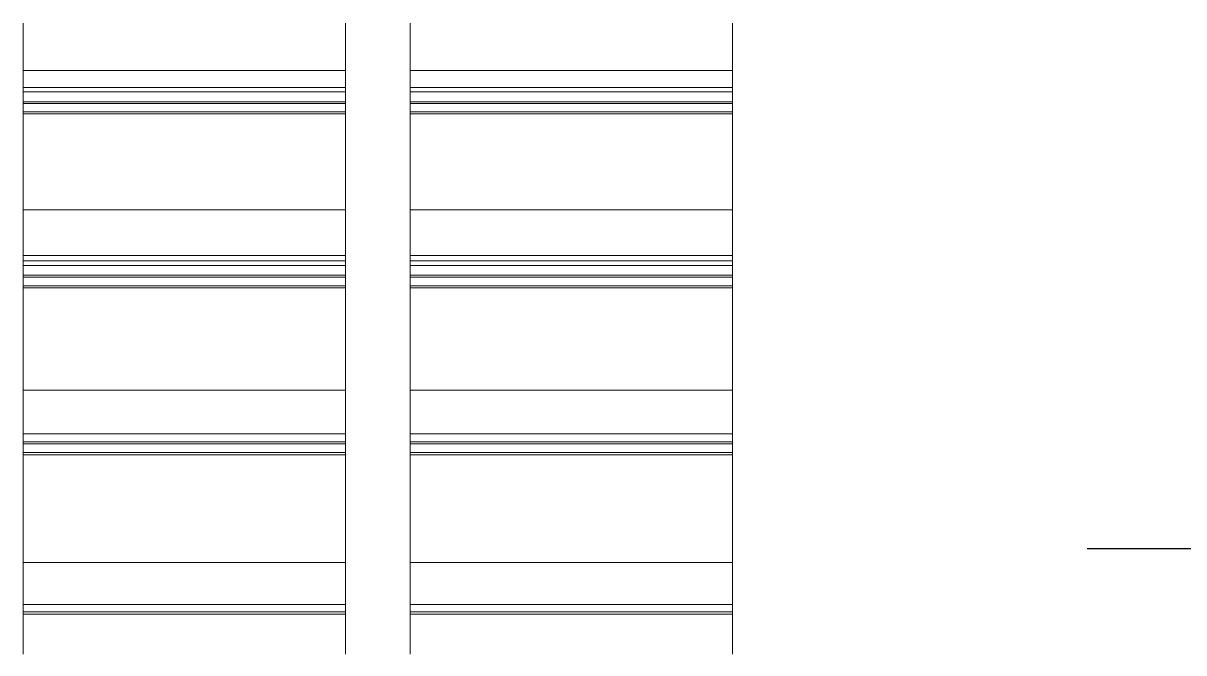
# Model space of a CAD drawing. Header units: millimetres. Extents: x 278858 to 279223, y 218711 to 219074.
# Drawn here: x 279158.13 to 279176.13, y 218892.72 to 218902.49 of the extents above; entities that cross this region are included whole.
import ezdxf

# ---------------------------------------------------------------- set-up
doc = ezdxf.new("R2010")
doc.units = ezdxf.units.MM
doc.header["$LTSCALE"] = 2
doc.linetypes.add('AM_ISO08W050', pattern=[18, 12, -1.5, 3, -1.5])
doc.linetypes.add('AM_ISO08W050x2', pattern=[9, 6, -0.75, 1.5, -0.75])
doc.layers.add('AM_7', color=1, linetype='AM_ISO08W050', lineweight=25)
doc.layers.add('AM_9', color=251, linetype='Continuous', lineweight=15)

msp = doc.modelspace()

# ---------------------------------------------------------------- linework, layer by layer
at = {"layer": 'AM_7', "linetype": 'AM_ISO08W050x2'}
msp.add_line((279191.131, 218894.328), (279173.131, 218894.328), dxfattribs=at)
at = {"layer": 'AM_9'}
for p, q in [((279158.131, 218902.486), (279158.131, 218901.752)), ((279163.131, 218901.752), (279163.131, 218902.486)), ((279164.131, 218902.486), (279164.131, 218901.752)), ((279169.131, 218901.752), (279169.131, 218902.486)), ((279158.131, 218901.752), (279158.131, 218901.487)), ((279158.131, 218901.752), (279163.131, 218901.752)), ((279163.131, 218901.487), (279163.131, 218901.752)), ((279164.131, 218901.752), (279164.131, 218901.487)), ((279164.131, 218901.752), (279169.131, 218901.752)), ((279169.131, 218901.487), (279169.131, 218901.752)), ((279158.131, 218901.419), (279158.131, 218901.487)), ((279158.131, 218901.487), (279163.131, 218901.487)), ((279163.131, 218901.487), (279163.131, 218901.419)), ((279164.131, 218901.419), (279164.131, 218901.487)), ((279164.131, 218901.487), (279169.131, 218901.487)), ((279169.131, 218901.487), (279169.131, 218901.419)), ((279158.131, 218901.268), (279158.131, 218901.419)), ((279158.131, 218901.419), (279163.131, 218901.419)), ((279158.131, 218901.239), (279158.131, 218901.268)), ((279158.131, 218901.268), (279163.131, 218901.268)), ((279163.131, 218901.419), (279163.131, 218901.268)), ((279163.131, 218901.268), (279163.131, 218901.239)), ((279164.131, 218901.268), (279164.131, 218901.419)), ((279164.131, 218901.419), (279169.131, 218901.419)), ((279164.131, 218901.239), (279164.131, 218901.268)), ((279164.131, 218901.268), (279169.131, 218901.268)), ((279169.131, 218901.419), (279169.131, 218901.268)), ((279169.131, 218901.268), (279169.131, 218901.239)), ((279158.131, 218901.112), (279158.131, 218901.239)), ((279158.131, 218901.239), (279163.131, 218901.239)), ((279158.131, 218901.081), (279158.131, 218901.112)), ((279158.131, 218901.112), (279163.131, 218901.112)), ((279158.131, 218901.051), (279158.131, 218901.081)), ((279158.131, 218901.081), (279163.131, 218901.081)), ((279163.131, 218901.239), (279163.131, 218901.112)), ((279163.131, 218901.112), (279163.131, 218901.081)), ((279163.131, 218901.081), (279163.131, 218901.051)), ((279164.131, 218901.112), (279164.131, 218901.239)), ((279164.131, 218901.239), (279169.131, 218901.239)), ((279164.131, 218901.081), (279164.131, 218901.112)), ((279164.131, 218901.112), (279169.131, 218901.112)), ((279164.131, 218901.051), (279164.131, 218901.081)), ((279164.131, 218901.081), (279169.131, 218901.081)), ((279169.131, 218901.239), (279169.131, 218901.112)), ((279169.131, 218901.112), (279169.131, 218901.081)), ((279169.131, 218901.081), (279169.131, 218901.051)), ((279158.131, 218901.022), (279158.131, 218901.051)), ((279158.131, 218900.991), (279158.131, 218901.022)), ((279158.131, 218900.961), (279158.131, 218900.991)), ((279158.131, 218900.93), (279158.131, 218900.961)), ((279158.131, 218900.898), (279158.131, 218900.93)), ((279158.131, 218900.866), (279158.131, 218900.898)), ((279163.131, 218901.051), (279163.131, 218901.022)), ((279163.131, 218901.022), (279163.131, 218900.991)), ((279163.131, 218900.991), (279163.131, 218900.961)), ((279163.131, 218900.961), (279163.131, 218900.93)), ((279163.131, 218900.93), (279163.131, 218900.898)), ((279163.131, 218900.898), (279163.131, 218900.866)), ((279164.131, 218901.022), (279164.131, 218901.051)), ((279164.131, 218900.991), (279164.131, 218901.022)), ((279164.131, 218900.961), (279164.131, 218900.991)), ((279164.131, 218900.93), (279164.131, 218900.961)), ((279164.131, 218900.898), (279164.131, 218900.93)), ((279164.131, 218900.866), (279164.131, 218900.898)), ((279169.131, 218901.051), (279169.131, 218901.022)), ((279169.131, 218901.022), (279169.131, 218900.991)), ((279169.131, 218900.991), (279169.131, 218900.961)), ((279169.131, 218900.961), (279169.131, 218900.93)), ((279169.131, 218900.93), (279169.131, 218900.898)), ((279169.131, 218900.898), (279169.131, 218900.866)), ((279158.131, 218900.834), (279158.131, 218900.866)), ((279158.131, 218900.801), (279158.131, 218900.834)), ((279158.131, 218900.767), (279158.131, 218900.801)), ((279158.131, 218900.733), (279158.131, 218900.767)), ((279158.131, 218900.699), (279158.131, 218900.733)), ((279163.131, 218900.866), (279163.131, 218900.834)), ((279163.131, 218900.834), (279163.131, 218900.801)), ((279163.131, 218900.801), (279163.131, 218900.767)), ((279163.131, 218900.767), (279163.131, 218900.733)), ((279163.131, 218900.733), (279163.131, 218900.699)), ((279164.131, 218900.834), (279164.131, 218900.866)), ((279164.131, 218900.801), (279164.131, 218900.834)), ((279164.131, 218900.767), (279164.131, 218900.801)), ((279164.131, 218900.733), (279164.131, 218900.767)), ((279164.131, 218900.699), (279164.131, 218900.733)), ((279169.131, 218900.866), (279169.131, 218900.834)), ((279169.131, 218900.834), (279169.131, 218900.801)), ((279169.131, 218900.801), (279169.131, 218900.767)), ((279169.131, 218900.767), (279169.131, 218900.733)), ((279169.131, 218900.733), (279169.131, 218900.699)), ((279158.131, 218900.664), (279158.131, 218900.699)), ((279158.131, 218900.629), (279158.131, 218900.664)), ((279158.131, 218900.593), (279158.131, 218900.629)), ((279158.131, 218900.557), (279158.131, 218900.593)), ((279158.131, 218900.52), (279158.131, 218900.557)), ((279158.131, 218900.483), (279158.131, 218900.52)), ((279163.131, 218900.699), (279163.131, 218900.664)), ((279163.131, 218900.664), (279163.131, 218900.629)), ((279163.131, 218900.629), (279163.131, 218900.593)), ((279163.131, 218900.593), (279163.131, 218900.557)), ((279163.131, 218900.557), (279163.131, 218900.52)), ((279163.131, 218900.52), (279163.131, 218900.483)), ((279164.131, 218900.664), (279164.131, 218900.699)), ((279164.131, 218900.629), (279164.131, 218900.664)), ((279164.131, 218900.593), (279164.131, 218900.629)), ((279164.131, 218900.557), (279164.131, 218900.593)), ((279164.131, 218900.52), (279164.131, 218900.557)), ((279164.131, 218900.483), (279164.131, 218900.52)), ((279169.131, 218900.699), (279169.131, 218900.664)), ((279169.131, 218900.664), (279169.131, 218900.629)), ((279169.131, 218900.629), (279169.131, 218900.593)), ((279169.131, 218900.593), (279169.131, 218900.557)), ((279169.131, 218900.557), (279169.131, 218900.52)), ((279169.131, 218900.52), (279169.131, 218900.483)), ((279158.131, 218900.445), (279158.131, 218900.483)), ((279158.131, 218900.407), (279158.131, 218900.445)), ((279158.131, 218900.369), (279158.131, 218900.407)), ((279158.131, 218900.329), (279158.131, 218900.369)), ((279163.131, 218900.483), (279163.131, 218900.445)), ((279163.131, 218900.445), (279163.131, 218900.407)), ((279163.131, 218900.407), (279163.131, 218900.369)), ((279163.131, 218900.369), (279163.131, 218900.329)), ((279164.131, 218900.445), (279164.131, 218900.483)), ((279164.131, 218900.407), (279164.131, 218900.445)), ((279164.131, 218900.369), (279164.131, 218900.407)), ((279164.131, 218900.329), (279164.131, 218900.369)), ((279169.131, 218900.483), (279169.131, 218900.445)), ((279169.131, 218900.445), (279169.131, 218900.407)), ((279169.131, 218900.407), (279169.131, 218900.369)), ((279169.131, 218900.369), (279169.131, 218900.329)), ((279158.131, 218900.29), (279158.131, 218900.329)), ((279158.131, 218900.25), (279158.131, 218900.29)), ((279158.131, 218900.209), (279158.131, 218900.25)), ((279158.131, 218900.168), (279158.131, 218900.209)), ((279158.131, 218900.126), (279158.131, 218900.168)), ((279163.131, 218900.329), (279163.131, 218900.29)), ((279163.131, 218900.29), (279163.131, 218900.25)), ((279163.131, 218900.25), (279163.131, 218900.209)), ((279163.131, 218900.209), (279163.131, 218900.168)), ((279163.131, 218900.168), (279163.131, 218900.126)), ((279164.131, 218900.29), (279164.131, 218900.329)), ((279164.131, 218900.25), (279164.131, 218900.29)), ((279164.131, 218900.209), (279164.131, 218900.25)), ((279164.131, 218900.168), (279164.131, 218900.209)), ((279164.131, 218900.126), (279164.131, 218900.168)), ((279169.131, 218900.329), (279169.131, 218900.29)), ((279169.131, 218900.29), (279169.131, 218900.25)), ((279169.131, 218900.25), (279169.131, 218900.209)), ((279169.131, 218900.209), (279169.131, 218900.168)), ((279169.131, 218900.168), (279169.131, 218900.126)), ((279158.131, 218900.084), (279158.131, 218900.126)), ((279158.131, 218900.042), (279158.131, 218900.084)), ((279158.131, 218899.999), (279158.131, 218900.042)), ((279158.131, 218899.955), (279158.131, 218899.999)), ((279163.131, 218900.126), (279163.131, 218900.084)), ((279163.131, 218900.084), (279163.131, 218900.042)), ((279163.131, 218900.042), (279163.131, 218899.999)), ((279163.131, 218899.999), (279163.131, 218899.955)), ((279164.131, 218900.084), (279164.131, 218900.126)), ((279164.131, 218900.042), (279164.131, 218900.084)), ((279164.131, 218899.999), (279164.131, 218900.042)), ((279164.131, 218899.955), (279164.131, 218899.999)), ((279169.131, 218900.126), (279169.131, 218900.084)), ((279169.131, 218900.084), (279169.131, 218900.042)), ((279169.131, 218900.042), (279169.131, 218899.999)), ((279169.131, 218899.999), (279169.131, 218899.955)), ((279158.131, 218899.911), (279158.131, 218899.955)), ((279158.131, 218899.866), (279158.131, 218899.911)), ((279158.131, 218899.821), (279158.131, 218899.866)), ((279158.131, 218899.776), (279158.131, 218899.821)), ((279163.131, 218899.955), (279163.131, 218899.911)), ((279163.131, 218899.911), (279163.131, 218899.866)), ((279163.131, 218899.866), (279163.131, 218899.821)), ((279163.131, 218899.821), (279163.131, 218899.776)), ((279164.131, 218899.911), (279164.131, 218899.955)), ((279164.131, 218899.866), (279164.131, 218899.911)), ((279164.131, 218899.821), (279164.131, 218899.866)), ((279164.131, 218899.776), (279164.131, 218899.821)), ((279169.131, 218899.955), (279169.131, 218899.911)), ((279169.131, 218899.911), (279169.131, 218899.866)), ((279169.131, 218899.866), (279169.131, 218899.821)), ((279169.131, 218899.821), (279169.131, 218899.776)), ((279158.131, 218899.73), (279158.131, 218899.776)), ((279158.131, 218899.683), (279158.131, 218899.73)), ((279158.131, 218899.636), (279158.131, 218899.683)), ((279158.131, 218899.588), (279158.131, 218899.636)), ((279163.131, 218899.776), (279163.131, 218899.73)), ((279163.131, 218899.73), (279163.131, 218899.683)), ((279163.131, 218899.683), (279163.131, 218899.636)), ((279163.131, 218899.636), (279163.131, 218899.588)), ((279164.131, 218899.73), (279164.131, 218899.776)), ((279164.131, 218899.683), (279164.131, 218899.73)), ((279164.131, 218899.636), (279164.131, 218899.683)), ((279164.131, 218899.588), (279164.131, 218899.636)), ((279169.131, 218899.776), (279169.131, 218899.73)), ((279169.131, 218899.73), (279169.131, 218899.683)), ((279169.131, 218899.683), (279169.131, 218899.636)), ((279169.131, 218899.636), (279169.131, 218899.588)), ((279158.131, 218899.588), (279158.131, 218898.879)), ((279158.131, 218899.588), (279163.131, 218899.588)), ((279163.131, 218898.879), (279163.131, 218899.588)), ((279164.131, 218899.588), (279164.131, 218898.879)), ((279164.131, 218899.588), (279169.131, 218899.588)), ((279169.131, 218898.879), (279169.131, 218899.588)), ((279158.131, 218898.879), (279158.131, 218898.797)), ((279158.131, 218898.879), (279163.131, 218898.879)), ((279158.131, 218898.728), (279158.131, 218898.797)), ((279158.131, 218898.797), (279163.131, 218898.797)), ((279158.131, 218898.575), (279158.131, 218898.728)), ((279158.131, 218898.728), (279163.131, 218898.728)), ((279163.131, 218898.797), (279163.131, 218898.879)), ((279163.131, 218898.797), (279163.131, 218898.728)), ((279163.131, 218898.728), (279163.131, 218898.575)), ((279164.131, 218898.879), (279164.131, 218898.797)), ((279164.131, 218898.879), (279169.131, 218898.879)), ((279164.131, 218898.728), (279164.131, 218898.797)), ((279164.131, 218898.797), (279169.131, 218898.797)), ((279164.131, 218898.575), (279164.131, 218898.728)), ((279164.131, 218898.728), (279169.131, 218898.728)), ((279169.131, 218898.797), (279169.131, 218898.879)), ((279169.131, 218898.797), (279169.131, 218898.728)), ((279169.131, 218898.728), (279169.131, 218898.575)), ((279158.131, 218898.545), (279158.131, 218898.575)), ((279158.131, 218898.575), (279163.131, 218898.575)), ((279158.131, 218898.413), (279158.131, 218898.545)), ((279158.131, 218898.545), (279163.131, 218898.545)), ((279163.131, 218898.575), (279163.131, 218898.545)), ((279163.131, 218898.545), (279163.131, 218898.413)), ((279164.131, 218898.545), (279164.131, 218898.575)), ((279164.131, 218898.575), (279169.131, 218898.575)), ((279164.131, 218898.413), (279164.131, 218898.545)), ((279164.131, 218898.545), (279169.131, 218898.545)), ((279169.131, 218898.575), (279169.131, 218898.545)), ((279169.131, 218898.545), (279169.131, 218898.413)), ((279158.131, 218898.379), (279158.131, 218898.413)), ((279158.131, 218898.413), (279163.131, 218898.413)), ((279158.131, 218898.348), (279158.131, 218898.379)), ((279158.131, 218898.379), (279163.131, 218898.379)), ((279163.131, 218898.413), (279163.131, 218898.379)), ((279163.131, 218898.379), (279163.131, 218898.348)), ((279164.131, 218898.379), (279164.131, 218898.413)), ((279164.131, 218898.413), (279169.131, 218898.413)), ((279164.131, 218898.348), (279164.131, 218898.379)), ((279164.131, 218898.379), (279169.131, 218898.379)), ((279169.131, 218898.413), (279169.131, 218898.379)), ((279169.131, 218898.379), (279169.131, 218898.348)), ((279158.131, 218898.316), (279158.131, 218898.348)), ((279158.131, 218898.284), (279158.131, 218898.316)), ((279158.131, 218898.251), (279158.131, 218898.284)), ((279158.131, 218898.218), (279158.131, 218898.251)), ((279158.131, 218898.184), (279158.131, 218898.218)), ((279158.131, 218898.15), (279158.131, 218898.184)), ((279163.131, 218898.348), (279163.131, 218898.316)), ((279163.131, 218898.316), (279163.131, 218898.284)), ((279163.131, 218898.284), (279163.131, 218898.251)), ((279163.131, 218898.251), (279163.131, 218898.218)), ((279163.131, 218898.218), (279163.131, 218898.184)), ((279163.131, 218898.184), (279163.131, 218898.15)), ((279164.131, 218898.316), (279164.131, 218898.348)), ((279164.131, 218898.284), (279164.131, 218898.316)), ((279164.131, 218898.251), (279164.131, 218898.284)), ((279164.131, 218898.218), (279164.131, 218898.251)), ((279164.131, 218898.184), (279164.131, 218898.218)), ((279164.131, 218898.15), (279164.131, 218898.184)), ((279169.131, 218898.348), (279169.131, 218898.316)), ((279169.131, 218898.316), (279169.131, 218898.284)), ((279169.131, 218898.284), (279169.131, 218898.251)), ((279169.131, 218898.251), (279169.131, 218898.218)), ((279169.131, 218898.218), (279169.131, 218898.184)), ((279169.131, 218898.184), (279169.131, 218898.15)), ((279158.131, 218898.115), (279158.131, 218898.15)), ((279158.131, 218898.08), (279158.131, 218898.115)), ((279158.131, 218898.044), (279158.131, 218898.08)), ((279158.131, 218898.008), (279158.131, 218898.044)), ((279158.131, 218897.971), (279158.131, 218898.008)), ((279163.131, 218898.15), (279163.131, 218898.115)), ((279163.131, 218898.115), (279163.131, 218898.08)), ((279163.131, 218898.08), (279163.131, 218898.044)), ((279163.131, 218898.044), (279163.131, 218898.008)), ((279163.131, 218898.008), (279163.131, 218897.971)), ((279164.131, 218898.115), (279164.131, 218898.15)), ((279164.131, 218898.08), (279164.131, 218898.115)), ((279164.131, 218898.044), (279164.131, 218898.08)), ((279164.131, 218898.008), (279164.131, 218898.044)), ((279164.131, 218897.971), (279164.131, 218898.008)), ((279169.131, 218898.15), (279169.131, 218898.115)), ((279169.131, 218898.115), (279169.131, 218898.08)), ((279169.131, 218898.08), (279169.131, 218898.044)), ((279169.131, 218898.044), (279169.131, 218898.008)), ((279169.131, 218898.008), (279169.131, 218897.971)), ((279158.131, 218897.934), (279158.131, 218897.971)), ((279158.131, 218897.896), (279158.131, 218897.934)), ((279158.131, 218897.858), (279158.131, 218897.896)), ((279158.131, 218897.82), (279158.131, 218897.858)), ((279163.131, 218897.971), (279163.131, 218897.934)), ((279163.131, 218897.934), (279163.131, 218897.896)), ((279163.131, 218897.896), (279163.131, 218897.858)), ((279163.131, 218897.858), (279163.131, 218897.82)), ((279164.131, 218897.934), (279164.131, 218897.971)), ((279164.131, 218897.896), (279164.131, 218897.934)), ((279164.131, 218897.858), (279164.131, 218897.896)), ((279164.131, 218897.82), (279164.131, 218897.858)), ((279169.131, 218897.971), (279169.131, 218897.934)), ((279169.131, 218897.934), (279169.131, 218897.896)), ((279169.131, 218897.896), (279169.131, 218897.858)), ((279169.131, 218897.858), (279169.131, 218897.82)), ((279158.131, 218897.781), (279158.131, 218897.82)), ((279158.131, 218897.741), (279158.131, 218897.781)), ((279158.131, 218897.701), (279158.131, 218897.741)), ((279158.131, 218897.661), (279158.131, 218897.701)), ((279158.131, 218897.619), (279158.131, 218897.661)), ((279163.131, 218897.82), (279163.131, 218897.781)), ((279163.131, 218897.781), (279163.131, 218897.741)), ((279163.131, 218897.741), (279163.131, 218897.701)), ((279163.131, 218897.701), (279163.131, 218897.661)), ((279163.131, 218897.661), (279163.131, 218897.619)), ((279164.131, 218897.781), (279164.131, 218897.82)), ((279164.131, 218897.741), (279164.131, 218897.781)), ((279164.131, 218897.701), (279164.131, 218897.741)), ((279164.131, 218897.661), (279164.131, 218897.701)), ((279164.131, 218897.619), (279164.131, 218897.661)), ((279169.131, 218897.82), (279169.131, 218897.781)), ((279169.131, 218897.781), (279169.131, 218897.741)), ((279169.131, 218897.741), (279169.131, 218897.701)), ((279169.131, 218897.701), (279169.131, 218897.661)), ((279169.131, 218897.661), (279169.131, 218897.619)), ((279158.131, 218897.578), (279158.131, 218897.619)), ((279158.131, 218897.536), (279158.131, 218897.578)), ((279158.131, 218897.493), (279158.131, 218897.536)), ((279158.131, 218897.45), (279158.131, 218897.493)), ((279163.131, 218897.619), (279163.131, 218897.578)), ((279163.131, 218897.578), (279163.131, 218897.536)), ((279163.131, 218897.536), (279163.131, 218897.493)), ((279163.131, 218897.493), (279163.131, 218897.45)), ((279164.131, 218897.578), (279164.131, 218897.619)), ((279164.131, 218897.536), (279164.131, 218897.578)), ((279164.131, 218897.493), (279164.131, 218897.536)), ((279164.131, 218897.45), (279164.131, 218897.493)), ((279169.131, 218897.619), (279169.131, 218897.578)), ((279169.131, 218897.578), (279169.131, 218897.536)), ((279169.131, 218897.536), (279169.131, 218897.493)), ((279169.131, 218897.493), (279169.131, 218897.45)), ((279158.131, 218897.407), (279158.131, 218897.45)), ((279158.131, 218897.363), (279158.131, 218897.407)), ((279158.131, 218897.318), (279158.131, 218897.363)), ((279158.131, 218897.273), (279158.131, 218897.318)), ((279163.131, 218897.45), (279163.131, 218897.407)), ((279163.131, 218897.407), (279163.131, 218897.363)), ((279163.131, 218897.363), (279163.131, 218897.318)), ((279163.131, 218897.318), (279163.131, 218897.273)), ((279164.131, 218897.407), (279164.131, 218897.45)), ((279164.131, 218897.363), (279164.131, 218897.407)), ((279164.131, 218897.318), (279164.131, 218897.363)), ((279164.131, 218897.273), (279164.131, 218897.318)), ((279169.131, 218897.45), (279169.131, 218897.407)), ((279169.131, 218897.407), (279169.131, 218897.363)), ((279169.131, 218897.363), (279169.131, 218897.318)), ((279169.131, 218897.318), (279169.131, 218897.273)), ((279158.131, 218897.227), (279158.131, 218897.273)), ((279158.131, 218897.181), (279158.131, 218897.227)), ((279158.131, 218897.135), (279158.131, 218897.181)), ((279158.131, 218897.088), (279158.131, 218897.135)), ((279163.131, 218897.273), (279163.131, 218897.227)), ((279163.131, 218897.227), (279163.131, 218897.181)), ((279163.131, 218897.181), (279163.131, 218897.135)), ((279163.131, 218897.135), (279163.131, 218897.088)), ((279164.131, 218897.227), (279164.131, 218897.273)), ((279164.131, 218897.181), (279164.131, 218897.227)), ((279164.131, 218897.135), (279164.131, 218897.181)), ((279164.131, 218897.088), (279164.131, 218897.135)), ((279169.131, 218897.273), (279169.131, 218897.227)), ((279169.131, 218897.227), (279169.131, 218897.181)), ((279169.131, 218897.181), (279169.131, 218897.135)), ((279169.131, 218897.135), (279169.131, 218897.088)), ((279158.131, 218897.04), (279158.131, 218897.088)), ((279158.131, 218896.992), (279158.131, 218897.04)), ((279158.131, 218896.943), (279158.131, 218896.992)), ((279158.131, 218896.894), (279158.131, 218896.943)), ((279163.131, 218897.088), (279163.131, 218897.04)), ((279163.131, 218897.04), (279163.131, 218896.992)), ((279163.131, 218896.992), (279163.131, 218896.943)), ((279163.131, 218896.943), (279163.131, 218896.894)), ((279164.131, 218897.04), (279164.131, 218897.088)), ((279164.131, 218896.992), (279164.131, 218897.04)), ((279164.131, 218896.943), (279164.131, 218896.992)), ((279164.131, 218896.894), (279164.131, 218896.943)), ((279169.131, 218897.088), (279169.131, 218897.04)), ((279169.131, 218897.04), (279169.131, 218896.992)), ((279169.131, 218896.992), (279169.131, 218896.943)), ((279169.131, 218896.943), (279169.131, 218896.894)), ((279158.131, 218896.844), (279158.131, 218896.894)), ((279158.131, 218896.794), (279158.131, 218896.844)), ((279158.131, 218896.794), (279158.131, 218896.112)), ((279158.131, 218896.794), (279163.131, 218896.794)), ((279163.131, 218896.894), (279163.131, 218896.844)), ((279163.131, 218896.844), (279163.131, 218896.794)), ((279163.131, 218896.112), (279163.131, 218896.794)), ((279164.131, 218896.844), (279164.131, 218896.894)), ((279164.131, 218896.794), (279164.131, 218896.844)), ((279164.131, 218896.794), (279164.131, 218896.112)), ((279164.131, 218896.794), (279169.131, 218896.794)), ((279169.131, 218896.894), (279169.131, 218896.844)), ((279169.131, 218896.844), (279169.131, 218896.794)), ((279169.131, 218896.112), (279169.131, 218896.794)), ((279158.131, 218895.991), (279158.131, 218896.112)), ((279158.131, 218896.112), (279163.131, 218896.112)), ((279163.131, 218896.112), (279163.131, 218895.991)), ((279164.131, 218895.991), (279164.131, 218896.112)), ((279164.131, 218896.112), (279169.131, 218896.112)), ((279169.131, 218896.112), (279169.131, 218895.991)), ((279158.131, 218895.96), (279158.131, 218895.991)), ((279158.131, 218895.991), (279163.131, 218895.991)), ((279158.131, 218895.822), (279158.131, 218895.96)), ((279158.131, 218895.96), (279163.131, 218895.96)), ((279163.131, 218895.991), (279163.131, 218895.96)), ((279163.131, 218895.96), (279163.131, 218895.822)), ((279164.131, 218895.96), (279164.131, 218895.991)), ((279164.131, 218895.991), (279169.131, 218895.991)), ((279164.131, 218895.822), (279164.131, 218895.96)), ((279164.131, 218895.96), (279169.131, 218895.96)), ((279169.131, 218895.991), (279169.131, 218895.96)), ((279169.131, 218895.96), (279169.131, 218895.822)), ((279158.131, 218895.787), (279158.131, 218895.822)), ((279158.131, 218895.822), (279163.131, 218895.822)), ((279158.131, 218895.754), (279158.131, 218895.787)), ((279158.131, 218895.787), (279163.131, 218895.787)), ((279158.131, 218895.72), (279158.131, 218895.754)), ((279158.131, 218895.686), (279158.131, 218895.72)), ((279158.131, 218895.651), (279158.131, 218895.686)), ((279163.131, 218895.822), (279163.131, 218895.787)), ((279163.131, 218895.787), (279163.131, 218895.754)), ((279163.131, 218895.754), (279163.131, 218895.72)), ((279163.131, 218895.72), (279163.131, 218895.686)), ((279163.131, 218895.686), (279163.131, 218895.651)), ((279164.131, 218895.787), (279164.131, 218895.822)), ((279164.131, 218895.822), (279169.131, 218895.822)), ((279164.131, 218895.754), (279164.131, 218895.787)), ((279164.131, 218895.787), (279169.131, 218895.787)), ((279164.131, 218895.72), (279164.131, 218895.754)), ((279164.131, 218895.686), (279164.131, 218895.72)), ((279164.131, 218895.651), (279164.131, 218895.686)), ((279169.131, 218895.822), (279169.131, 218895.787)), ((279169.131, 218895.787), (279169.131, 218895.754)), ((279169.131, 218895.754), (279169.131, 218895.72)), ((279169.131, 218895.72), (279169.131, 218895.686)), ((279169.131, 218895.686), (279169.131, 218895.651)), ((279158.131, 218895.616), (279158.131, 218895.651)), ((279158.131, 218895.58), (279158.131, 218895.616)), ((279158.131, 218895.543), (279158.131, 218895.58)), ((279158.131, 218895.507), (279158.131, 218895.543)), ((279158.131, 218895.469), (279158.131, 218895.507)), ((279163.131, 218895.651), (279163.131, 218895.616)), ((279163.131, 218895.616), (279163.131, 218895.58)), ((279163.131, 218895.58), (279163.131, 218895.543)), ((279163.131, 218895.543), (279163.131, 218895.507)), ((279163.131, 218895.507), (279163.131, 218895.469)), ((279164.131, 218895.616), (279164.131, 218895.651)), ((279164.131, 218895.58), (279164.131, 218895.616)), ((279164.131, 218895.543), (279164.131, 218895.58)), ((279164.131, 218895.507), (279164.131, 218895.543)), ((279164.131, 218895.469), (279164.131, 218895.507)), ((279169.131, 218895.651), (279169.131, 218895.616)), ((279169.131, 218895.616), (279169.131, 218895.58)), ((279169.131, 218895.58), (279169.131, 218895.543)), ((279169.131, 218895.543), (279169.131, 218895.507)), ((279169.131, 218895.507), (279169.131, 218895.469)), ((279158.131, 218895.432), (279158.131, 218895.469)), ((279158.131, 218895.393), (279158.131, 218895.432)), ((279158.131, 218895.355), (279158.131, 218895.393)), ((279158.131, 218895.315), (279158.131, 218895.355)), ((279158.131, 218895.276), (279158.131, 218895.315)), ((279163.131, 218895.469), (279163.131, 218895.432)), ((279163.131, 218895.432), (279163.131, 218895.393)), ((279163.131, 218895.393), (279163.131, 218895.355)), ((279163.131, 218895.355), (279163.131, 218895.315)), ((279163.131, 218895.315), (279163.131, 218895.276)), ((279164.131, 218895.432), (279164.131, 218895.469)), ((279164.131, 218895.393), (279164.131, 218895.432)), ((279164.131, 218895.355), (279164.131, 218895.393)), ((279164.131, 218895.315), (279164.131, 218895.355)), ((279164.131, 218895.276), (279164.131, 218895.315)), ((279169.131, 218895.469), (279169.131, 218895.432)), ((279169.131, 218895.432), (279169.131, 218895.393)), ((279169.131, 218895.393), (279169.131, 218895.355)), ((279169.131, 218895.355), (279169.131, 218895.315)), ((279169.131, 218895.315), (279169.131, 218895.276)), ((279158.131, 218895.236), (279158.131, 218895.276)), ((279158.131, 218895.195), (279158.131, 218895.236)), ((279158.131, 218895.154), (279158.131, 218895.195)), ((279158.131, 218895.112), (279158.131, 218895.154)), ((279163.131, 218895.276), (279163.131, 218895.236)), ((279163.131, 218895.236), (279163.131, 218895.195)), ((279163.131, 218895.195), (279163.131, 218895.154)), ((279163.131, 218895.154), (279163.131, 218895.112)), ((279164.131, 218895.236), (279164.131, 218895.276)), ((279164.131, 218895.195), (279164.131, 218895.236)), ((279164.131, 218895.154), (279164.131, 218895.195)), ((279164.131, 218895.112), (279164.131, 218895.154)), ((279169.131, 218895.276), (279169.131, 218895.236)), ((279169.131, 218895.236), (279169.131, 218895.195)), ((279169.131, 218895.195), (279169.131, 218895.154)), ((279169.131, 218895.154), (279169.131, 218895.112)), ((279158.131, 218895.07), (279158.131, 218895.112)), ((279158.131, 218895.027), (279158.131, 218895.07)), ((279158.131, 218894.984), (279158.131, 218895.027)), ((279158.131, 218894.94), (279158.131, 218894.984)), ((279163.131, 218895.112), (279163.131, 218895.07)), ((279163.131, 218895.07), (279163.131, 218895.027)), ((279163.131, 218895.027), (279163.131, 218894.984)), ((279163.131, 218894.984), (279163.131, 218894.94)), ((279164.131, 218895.07), (279164.131, 218895.112)), ((279164.131, 218895.027), (279164.131, 218895.07)), ((279164.131, 218894.984), (279164.131, 218895.027)), ((279164.131, 218894.94), (279164.131, 218894.984)), ((279169.131, 218895.112), (279169.131, 218895.07)), ((279169.131, 218895.07), (279169.131, 218895.027)), ((279169.131, 218895.027), (279169.131, 218894.984)), ((279169.131, 218894.984), (279169.131, 218894.94)), ((279158.131, 218894.895), (279158.131, 218894.94)), ((279158.131, 218894.851), (279158.131, 218894.895)), ((279158.131, 218894.805), (279158.131, 218894.851)), ((279158.131, 218894.76), (279158.131, 218894.805)), ((279163.131, 218894.94), (279163.131, 218894.895)), ((279163.131, 218894.895), (279163.131, 218894.851)), ((279163.131, 218894.851), (279163.131, 218894.805)), ((279163.131, 218894.805), (279163.131, 218894.76)), ((279164.131, 218894.895), (279164.131, 218894.94)), ((279164.131, 218894.851), (279164.131, 218894.895)), ((279164.131, 218894.805), (279164.131, 218894.851)), ((279164.131, 218894.76), (279164.131, 218894.805)), ((279169.131, 218894.94), (279169.131, 218894.895)), ((279169.131, 218894.895), (279169.131, 218894.851)), ((279169.131, 218894.851), (279169.131, 218894.805)), ((279169.131, 218894.805), (279169.131, 218894.76)), ((279158.131, 218894.713), (279158.131, 218894.76)), ((279158.131, 218894.666), (279158.131, 218894.713)), ((279158.131, 218894.619), (279158.131, 218894.666)), ((279158.131, 218894.571), (279158.131, 218894.619)), ((279163.131, 218894.76), (279163.131, 218894.713)), ((279163.131, 218894.713), (279163.131, 218894.666)), ((279163.131, 218894.666), (279163.131, 218894.619)), ((279163.131, 218894.619), (279163.131, 218894.571)), ((279164.131, 218894.713), (279164.131, 218894.76)), ((279164.131, 218894.666), (279164.131, 218894.713)), ((279164.131, 218894.619), (279164.131, 218894.666)), ((279164.131, 218894.571), (279164.131, 218894.619)), ((279169.131, 218894.76), (279169.131, 218894.713)), ((279169.131, 218894.713), (279169.131, 218894.666)), ((279169.131, 218894.666), (279169.131, 218894.619)), ((279169.131, 218894.619), (279169.131, 218894.571)), ((279158.131, 218894.523), (279158.131, 218894.571)), ((279158.131, 218894.474), (279158.131, 218894.523)), ((279158.131, 218894.424), (279158.131, 218894.474)), ((279158.131, 218894.374), (279158.131, 218894.424)), ((279163.131, 218894.571), (279163.131, 218894.523)), ((279163.131, 218894.523), (279163.131, 218894.474)), ((279163.131, 218894.474), (279163.131, 218894.424)), ((279163.131, 218894.424), (279163.131, 218894.374)), ((279164.131, 218894.523), (279164.131, 218894.571)), ((279164.131, 218894.474), (279164.131, 218894.523)), ((279164.131, 218894.424), (279164.131, 218894.474)), ((279164.131, 218894.374), (279164.131, 218894.424)), ((279169.131, 218894.571), (279169.131, 218894.523)), ((279169.131, 218894.523), (279169.131, 218894.474)), ((279169.131, 218894.474), (279169.131, 218894.424)), ((279169.131, 218894.424), (279169.131, 218894.374)), ((279158.131, 218894.324), (279158.131, 218894.374)), ((279158.131, 218894.273), (279158.131, 218894.324)), ((279158.131, 218894.221), (279158.131, 218894.273)), ((279158.131, 218894.169), (279158.131, 218894.221)), ((279163.131, 218894.374), (279163.131, 218894.324)), ((279163.131, 218894.324), (279163.131, 218894.273)), ((279163.131, 218894.273), (279163.131, 218894.221)), ((279163.131, 218894.221), (279163.131, 218894.169)), ((279164.131, 218894.324), (279164.131, 218894.374)), ((279164.131, 218894.273), (279164.131, 218894.324)), ((279164.131, 218894.221), (279164.131, 218894.273)), ((279164.131, 218894.169), (279164.131, 218894.221)), ((279169.131, 218894.374), (279169.131, 218894.324)), ((279169.131, 218894.324), (279169.131, 218894.273)), ((279169.131, 218894.273), (279169.131, 218894.221)), ((279169.131, 218894.221), (279169.131, 218894.169)), ((279158.131, 218894.116), (279158.131, 218894.169)), ((279158.131, 218894.116), (279158.131, 218893.466)), ((279158.131, 218894.116), (279163.131, 218894.116)), ((279163.131, 218894.169), (279163.131, 218894.116)), ((279163.131, 218893.466), (279163.131, 218894.116)), ((279164.131, 218894.116), (279164.131, 218894.169)), ((279164.131, 218894.116), (279164.131, 218893.466)), ((279164.131, 218894.116), (279169.131, 218894.116)), ((279169.131, 218894.169), (279169.131, 218894.116)), ((279169.131, 218893.466), (279169.131, 218894.116)), ((279158.131, 218893.354), (279158.131, 218893.466)), ((279158.131, 218893.466), (279163.131, 218893.466)), ((279158.131, 218893.317), (279158.131, 218893.354)), ((279158.131, 218893.354), (279163.131, 218893.354)), ((279163.131, 218893.466), (279163.131, 218893.354)), ((279163.131, 218893.354), (279163.131, 218893.317)), ((279164.131, 218893.354), (279164.131, 218893.466)), ((279164.131, 218893.466), (279169.131, 218893.466)), ((279164.131, 218893.317), (279164.131, 218893.354)), ((279164.131, 218893.354), (279169.131, 218893.354)), ((279169.131, 218893.466), (279169.131, 218893.354)), ((279169.131, 218893.354), (279169.131, 218893.317)), ((279158.131, 218893.282), (279158.131, 218893.317)), ((279158.131, 218893.317), (279163.131, 218893.317)), ((279158.131, 218893.246), (279158.131, 218893.282)), ((279158.131, 218893.21), (279158.131, 218893.246)), ((279158.131, 218893.174), (279158.131, 218893.21)), ((279158.131, 218893.136), (279158.131, 218893.174)), ((279163.131, 218893.317), (279163.131, 218893.282)), ((279163.131, 218893.282), (279163.131, 218893.246)), ((279163.131, 218893.246), (279163.131, 218893.21)), ((279163.131, 218893.21), (279163.131, 218893.174)), ((279163.131, 218893.174), (279163.131, 218893.136)), ((279164.131, 218893.282), (279164.131, 218893.317)), ((279164.131, 218893.317), (279169.131, 218893.317)), ((279164.131, 218893.246), (279164.131, 218893.282)), ((279164.131, 218893.21), (279164.131, 218893.246)), ((279164.131, 218893.174), (279164.131, 218893.21)), ((279164.131, 218893.136), (279164.131, 218893.174)), ((279169.131, 218893.317), (279169.131, 218893.282)), ((279169.131, 218893.282), (279169.131, 218893.246)), ((279169.131, 218893.246), (279169.131, 218893.21)), ((279169.131, 218893.21), (279169.131, 218893.174)), ((279169.131, 218893.174), (279169.131, 218893.136)), ((279158.131, 218893.099), (279158.131, 218893.136)), ((279158.131, 218893.061), (279158.131, 218893.099)), ((279158.131, 218893.022), (279158.131, 218893.061)), ((279158.131, 218892.983), (279158.131, 218893.022)), ((279158.131, 218892.943), (279158.131, 218892.983)), ((279163.131, 218893.136), (279163.131, 218893.099)), ((279163.131, 218893.099), (279163.131, 218893.061)), ((279163.131, 218893.061), (279163.131, 218893.022)), ((279163.131, 218893.022), (279163.131, 218892.983)), ((279163.131, 218892.983), (279163.131, 218892.943)), ((279164.131, 218893.099), (279164.131, 218893.136)), ((279164.131, 218893.061), (279164.131, 218893.099)), ((279164.131, 218893.022), (279164.131, 218893.061)), ((279164.131, 218892.983), (279164.131, 218893.022)), ((279164.131, 218892.943), (279164.131, 218892.983)), ((279169.131, 218893.136), (279169.131, 218893.099)), ((279169.131, 218893.099), (279169.131, 218893.061)), ((279169.131, 218893.061), (279169.131, 218893.022)), ((279169.131, 218893.022), (279169.131, 218892.983)), ((279169.131, 218892.983), (279169.131, 218892.943)), ((279158.131, 218892.903), (279158.131, 218892.943)), ((279158.131, 218892.862), (279158.131, 218892.903)), ((279158.131, 218892.821), (279158.131, 218892.862)), ((279158.131, 218892.78), (279158.131, 218892.821)), ((279163.131, 218892.943), (279163.131, 218892.903)), ((279163.131, 218892.903), (279163.131, 218892.862)), ((279163.131, 218892.862), (279163.131, 218892.821)), ((279163.131, 218892.821), (279163.131, 218892.78)), ((279164.131, 218892.903), (279164.131, 218892.943)), ((279164.131, 218892.862), (279164.131, 218892.903)), ((279164.131, 218892.821), (279164.131, 218892.862)), ((279164.131, 218892.78), (279164.131, 218892.821)), ((279169.131, 218892.943), (279169.131, 218892.903)), ((279169.131, 218892.903), (279169.131, 218892.862)), ((279169.131, 218892.862), (279169.131, 218892.821)), ((279169.131, 218892.821), (279169.131, 218892.78)), ((279158.131, 218892.737), (279158.131, 218892.78)), ((279158.131, 218892.695), (279158.131, 218892.737)), ((279163.131, 218892.78), (279163.131, 218892.737)), ((279163.131, 218892.737), (279163.131, 218892.695)), ((279164.131, 218892.737), (279164.131, 218892.78)), ((279164.131, 218892.695), (279164.131, 218892.737)), ((279169.131, 218892.78), (279169.131, 218892.737)), ((279169.131, 218892.737), (279169.131, 218892.695))]:
    msp.add_line(p, q, dxfattribs=at)

doc.saveas('drawing.dxf')
